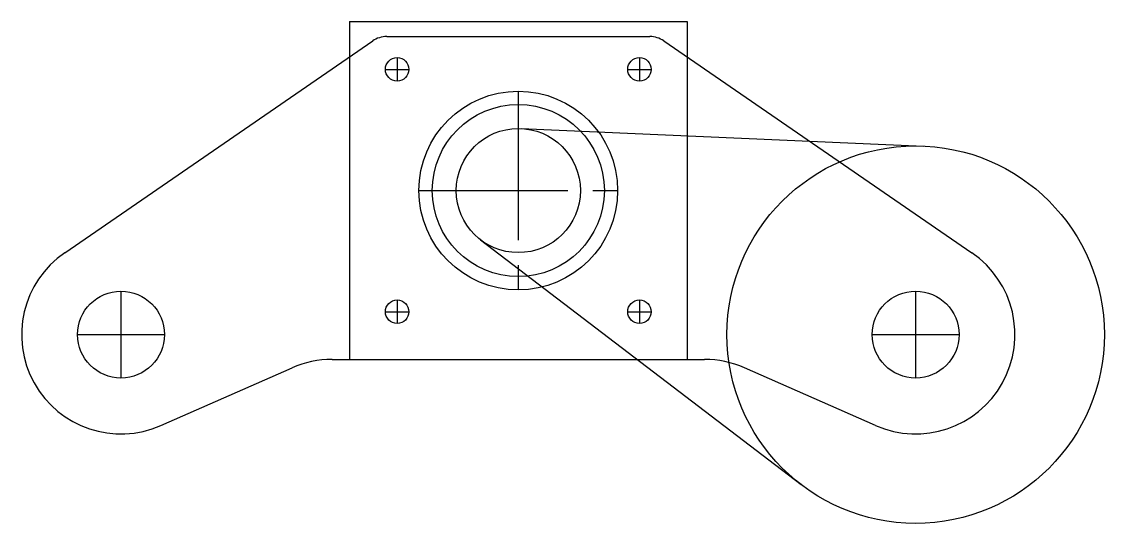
# Model space of a CAD drawing. Header units: inches. Extents: x 0.5 to 5.95, y 0.05 to 2.58.
import ezdxf

# ---------------------------------------------------------------- set-up
doc = ezdxf.new("R2010")
doc.units = ezdxf.units.IN
doc.header["$MEASUREMENT"] = 0
doc.linetypes.add('CENTER2', pattern=[1.125, 0.75, -0.125, 0.125, -0.125])
doc.layers.get('0').update_dxf_attribs({"lineweight": 25, "true_color": 0x000000})
doc.layers.add('ghost', color=9, linetype='Continuous', lineweight=25, true_color=0xc0c0c0)

msp = doc.modelspace()

# ---------------------------------------------------------------- linework, layer by layer
for p, q in [((0.7167, 1.412), (2.267, 2.478)), ((2.3379, 2.5), (3.6621, 2.5)), ((3.733, 2.478), (5.2833, 1.412)), ((2.0625, 0.875), (3.9375, 0.875)), ((1.2014, 0.5423), (1.8611, 0.8327)), ((4.7986, 0.5423), (4.1389, 0.8327))]:
    msp.add_line(p, q)
at = {"linetype": 'CENTER2'}
for p, q in [((2.39, 2.3941), (2.39, 2.2759)), ((3.61, 2.3941), (3.61, 2.2759)), ((2.3309, 2.335), (2.4491, 2.335)), ((3.5509, 2.335), (3.6691, 2.335)), ((3, 2.225), (3, 1.225)), ((2.5, 1.725), (3.5, 1.725)), ((1, 1.2188), (1, 0.7812)), ((5, 1.2188), (5, 0.7812)), ((2.39, 1.1741), (2.39, 1.0559)), ((3.61, 1.1741), (3.61, 1.0559)), ((2.3309, 1.115), (2.4491, 1.115)), ((3.5509, 1.115), (3.6691, 1.115)), ((0.7812, 1), (1.2188, 1)), ((4.7812, 1), (5.2188, 1))]:
    msp.add_line(p, q, dxfattribs=at)
for centre, radius in [((2.39, 2.335), 0.0591), ((3.61, 2.335), 0.0591), ((3, 1.725), 0.5), ((1, 1), 0.2188), ((1, 1), 0.2188), ((5, 1), 0.2188), ((2.39, 1.115), 0.0591), ((3.61, 1.115), 0.0591)]:
    msp.add_circle(centre, radius)
for centre, radius, start, end in [((2.3379, 2.375), 0.125, 90, 124.5122), ((3.6621, 2.375), 0.125, 55.4878, 90), ((1, 1), 0.5, 124.5122, 293.751), ((5, 1), 0.5, 246.249, 55.4878), ((2.0625, 0.375), 0.5, 90, 113.751), ((3.9375, 0.375), 0.5, 66.249, 90)]:
    msp.add_arc(centre, radius, start, end)
at = {"layer": 'ghost', "linetype": 'Continuous'}
for p, q in [((2.15, 2.575), (3.85, 2.575)), ((2.15, 2.575), (2.15, 0.875)), ((3.85, 2.575), (3.85, 0.875)), ((2.15, 0.875), (3.85, 0.875))]:
    msp.add_line(p, q, dxfattribs=at)
at = {"layer": 'ghost'}
for p, q in [((3.0136, 2.0372), (5.0412, 1.9491)), ((2.8104, 1.4766), (4.4235, 0.2449))]:
    msp.add_line(p, q, dxfattribs=at)
at = {"layer": 'ghost', "linetype": 'Continuous'}
msp.add_circle((3, 1.725), 0.4331, dxfattribs=at)
at = {"layer": 'ghost'}
for centre, radius in [((3, 1.725), 0.3125), ((5, 1), 0.95)]:
    msp.add_circle(centre, radius, dxfattribs=at)

doc.saveas('drawing.dxf')
